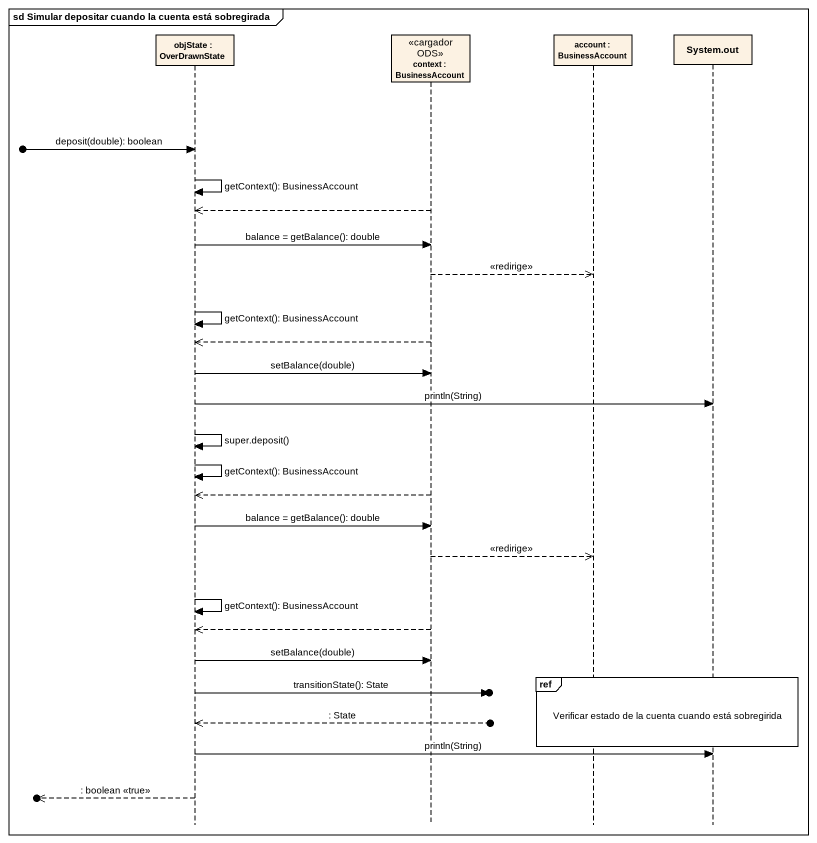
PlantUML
@startuml
mainframe sd Simular depositar cuando la cuenta está sobregirada
hide footbox
participant "objState : OverDrawnState" as objState
participant "context : BusinessAccount" as context <<cargador ODS>>
participant "account : BusinessAccount" as account
participant "System.out" as System_out

[o-> objState : deposit(double): boolean
objState -> objState : getContext(): BusinessAccount
context -->> objState
objState -> context : balance = getBalance(): double
context -->> account : <<redirige>>
objState -> objState : getContext(): BusinessAccount
context -->> objState
objState -> context : setBalance(double)
objState -> System_out : println(String)
objState -> objState : super.deposit()
objState -> objState : getContext(): BusinessAccount
context -->> objState
objState -> context : balance = getBalance(): double
context -->> account : <<redirige>>
objState -> objState : getContext(): BusinessAccount
context -->> objState
objState -> context : setBalance(double)
ref over account, System_out : Verificar estado de la cuenta cuando está sobregirida
objState ->o] : transitionState(): State
objState <<--o] : : State
objState -> System_out : println(String)
[o<<-- objState : : boolean <<true>>
@enduml
